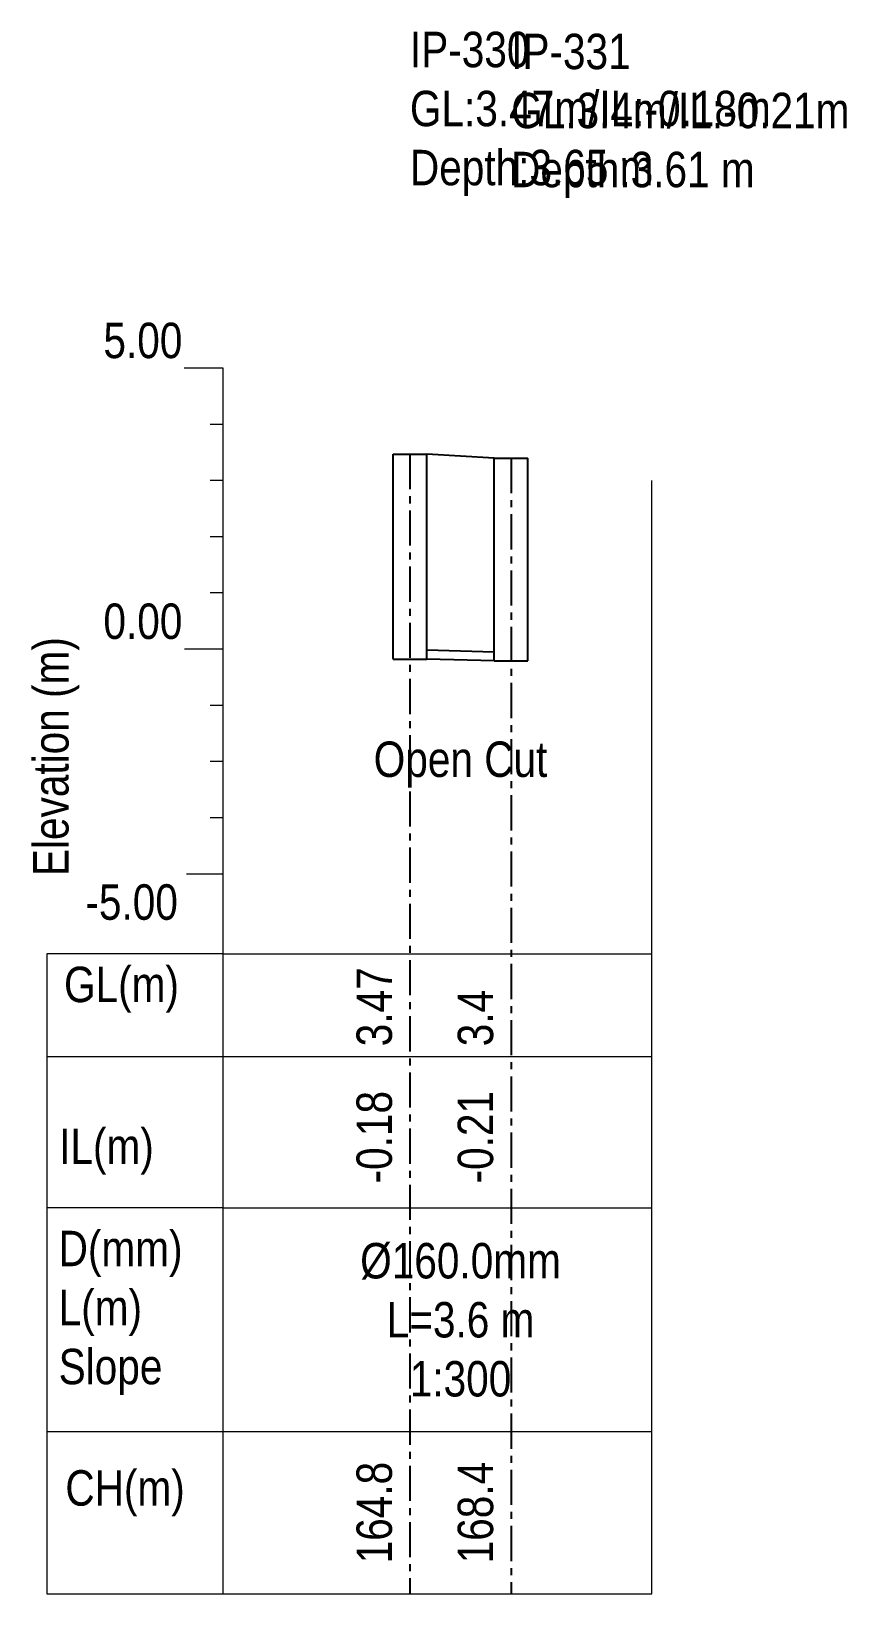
# Model space of a CAD drawing. Header units: metres. Extents: x -765 to 8035, y -99 to 211.
# Drawn here: x 5986.5 to 6015.5, y -33.6 to 22 of the extents above; entities that cross this region are included whole.
import ezdxf

# ---------------------------------------------------------------- set-up
doc = ezdxf.new("R2010")
doc.units = ezdxf.units.M
doc.header["$MEASUREMENT"] = 0
doc.linetypes.add('CENTER', pattern=[2, 1.25, -0.25, 0.25, -0.25])
for name, color, linetype in [('ANNOTATION', 7, 'Continuous'), ('GROUND_ELEVATION', 7, 'Continuous'), ('lines', 7, 'Continuous'), ('PDF_Text', 7, 'Continuous'), ('Profile Manhole', 7, 'Continuous')]:
    doc.layers.add(name, color=color, linetype=linetype)
doc.layers.add('PDF_PDF2_Geometry', color=7, linetype='Continuous', lineweight=9, true_color=0xababab)
doc.layers.add('SM_PP_GRIDTEXT', color=7, linetype='Continuous', lineweight=5)
doc.styles.add('ALL', font='swissc.ttf')

# ---------------------------------------------------------------- blocks, each defined once
blk = doc.blocks.new('template')
at = {"layer": 'PDF_PDF2_Geometry'}
blk.add_line((0, 24.611), (0, 43.611), dxfattribs=at)
at = {"layer": 'SM_PP_GRIDTEXT'}
for p, q in [((0, 43.611), (-1.388, 43.611)), ((0, 0), (0, 43.611)), ((0, 41.611), (-0.456, 41.611)), ((0, 39.611), (-0.456, 39.611)), ((0, 37.611), (-0.456, 37.611)), ((0, 35.611), (-0.456, 35.611)), ((0, 33.611), (-1.373, 33.611)), ((0, 31.611), (-0.456, 31.611)), ((0, 29.611), (-0.456, 29.611)), ((0, 27.611), (-0.456, 27.611)), ((0, 25.611), (-1.298, 25.611)), ((-6.276, 22.765), (-6.276, 0)), ((0, 22.765), (-6.276, 22.765)), ((-6.276, 19.123), (0, 19.123)), ((0, 13.733), (-6.276, 13.733)), ((-6.276, 0), (0, 0))]:
    blk.add_line(p, q, dxfattribs=at)
blk.add_lwpolyline([(-6.276, 5.778), (0, 5.778)], dxfattribs=at)
at = {"layer": 'PDF_Text', "char_height": 1.26, "attachment_point": 7, "style": 'ALL'}
for s, insert in [('5.00', (-4.258, 43.95)), ('0.00', (-4.258, 33.958)), ('-5.00', (-4.898, 23.966)), ('GL(m)', (-5.66, 20.673)), ('IL(m)', (-5.833, 14.914)), ('CH(m)', (-5.611, 2.756))]:
    blk.add_mtext(s, dxfattribs=dict(at, insert=insert))
at = {"layer": 'PDF_Text', "insert": (-5.119, 25.538), "char_height": 1.25996, "attachment_point": 7, "rotation": 90, "style": 'ALL'}
blk.add_mtext('Elevation (m)', dxfattribs=at)
at = {"layer": 'PDF_Text', "insert": (-5.85, 7.075), "char_height": 1.25996, "width": 12.5671, "attachment_point": 7, "style": 'ALL'}
blk.add_mtext('D(mm)\\P\\pt2.51992;L(m)\\P\\ptz;Slope', dxfattribs=at)

msp = doc.modelspace()

# ---------------------------------------------------------------- linework, layer by layer
for p, q in [((6003, -0.1), (6000.6, -0.04)), ((6003, -0.42), (6000.6, -0.36))]:
    msp.add_line(p, q)
at = {"layer": 'GROUND_ELEVATION', "color": 3}
msp.add_line((6003, 6.8), (6000.6, 6.94), dxfattribs=at)
at = {"layer": 'lines', "color": 8, "linetype": 'CENTER'}
for p, q in [((6000, 6.94), (6000, -33.61)), ((6003.6, 6.8), (6003.6, -33.61))]:
    msp.add_line(p, q, dxfattribs=at)
at = {"layer": 'Profile Manhole'}
for p, q in [((5999.4, -0.36), (5999.4, 6.94)), ((5999.4, 6.94), (6000.6, 6.94)), ((6000.6, -0.36), (6000.6, 6.94)), ((6003, -0.42), (6003, 6.8)), ((6003, 6.8), (6004.2, 6.8)), ((6004.2, -0.42), (6004.2, 6.8)), ((5999.4, -0.36), (6000.6, -0.36)), ((6003, -0.42), (6004.2, -0.42))]:
    msp.add_line(p, q, dxfattribs=at)
at = {"layer": 'SM_PP_GRIDTEXT'}
for p, q in [((6008.6, -33.6108), (6008.6, 6)), ((5993.3543, -10.8458), (6008.6, -10.8458)), ((5993.3543, -14.4882), (6008.6, -14.4882)), ((5993.3543, -19.878), (6008.6, -19.878)), ((5993.3543, -27.8324), (6008.6, -27.8324)), ((5993.3543, -33.6108), (6008.6, -33.6108))]:
    msp.add_line(p, q, dxfattribs=at)

# ---------------------------------------------------------------- block references
msp.add_blockref('template', (5993.3543, -33.6108))

# ---------------------------------------------------------------- texts
at = {"layer": 'ANNOTATION', "color": 7, "char_height": 1.26, "style": 'ALL'}
for s, insert, attachment_point in [('IP-330\\PGL:3.47m/IL:-0.18m\\PDepth:3.65 m', (6000, 21.97), 1), ('IP-331\\PGL:3.4m/IL:-0.21m\\PDepth:3.61 m', (6003.6, 21.9), 1), ('Open Cut', (6001.8, -3.285), 2), ('Ø160.0mm\\PL=3.6 m\\P1:300', (6001.8, -21.13), 2)]:
    msp.add_mtext(s, dxfattribs=dict(at, insert=insert, attachment_point=attachment_point))
at = {"layer": 'PDF_Text', "color": 7, "style": 'ALL'}
for s, p in [('3.47', (5999.36, -14.13)), ('3.4', (6002.96, -14.13)), ('-0.18', (5999.36, -19.01)), ('-0.21', (6002.96, -19.01)), ('164.8', (5999.36, -32.53)), ('168.4', (6002.96, -32.53))]:
    msp.add_text(s, height=1.26, rotation=90, dxfattribs=at).set_placement(p)

doc.saveas('drawing.dxf')
